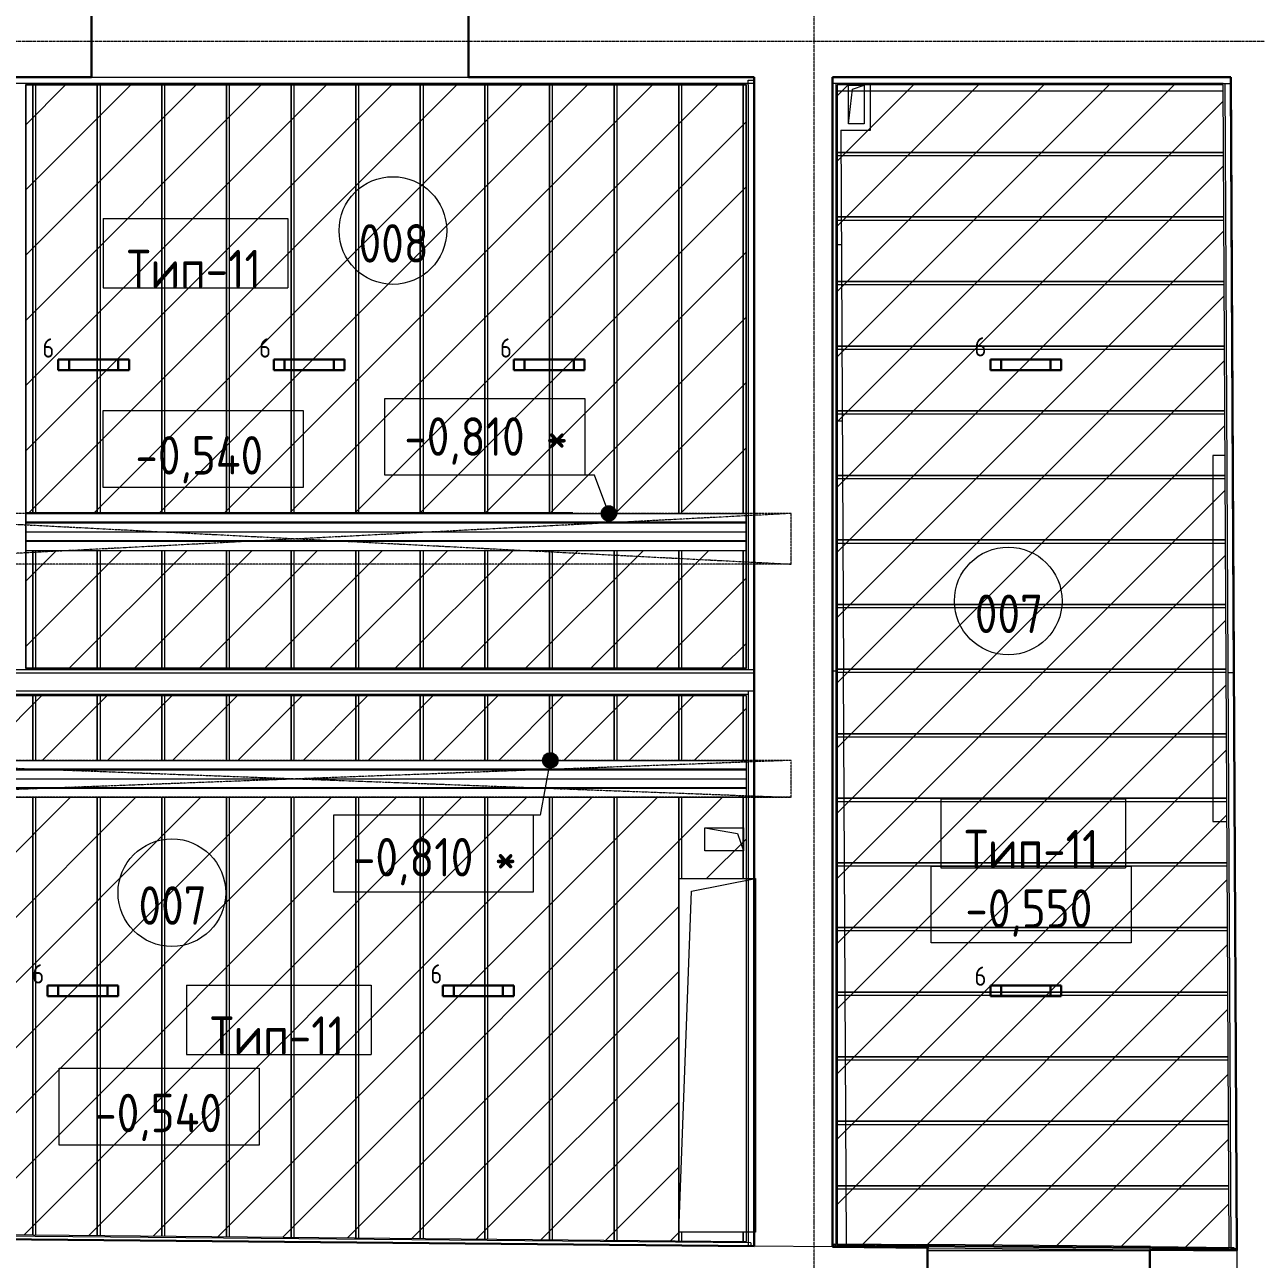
# Model space of a CAD drawing. Header units: millimetres. Extents: x -10295 to 67740, y -1344 to 46499.
# Drawn here: x -5133 to 2875, y 28624 to 36652 of the extents above; entities that cross this region are included whole.
import ezdxf

# ---------------------------------------------------------------- set-up
doc = ezdxf.new("R2010")
doc.units = ezdxf.units.MM
for name, pattern in [('ADSK_Линия сетки', [25, 20, -2.5, 0, -2.5]), ('ADSK_Штрих_ш3 п1_5', [4.5, 3, -1.5]), ('ADSK_Штрихпунктирная 2 точки_ш15 п1_5 п1_5 п1_5', [19.5, 15, -1.5, 0, -1.5, 0, -1.5])]:
    doc.linetypes.add(name, pattern=pattern)
for name, color, linetype, lineweight in [('Аннотация', 7, 'Continuous', 18), ('Каркас', 7, 'Continuous', 18), ('Марки', 7, 'Continuous', 20), ('Марки помещений', 7, 'Continuous', 20), ('Обобщенные модели', 7, 'Continuous', 18), ('Оси', 7, 'Continuous', 9), ('Отметки', 7, 'Continuous', 9), ('Перекрытие', 7, 'Continuous', 18), ('Потолки', 7, 'Continuous', 9), ('Потолки штриховка', 7, 'Continuous', 9), ('Стены внутренние', 7, 'Continuous', 18), ('Стены несущие', 7, 'Continuous', 30), ('Стены отделка', 7, 'Continuous', 30), ('Стены перегородки', 7, 'Continuous', 30), ('Стены штриховка', 7, 'Continuous', 9)]:
    doc.layers.add(name, color=color, linetype=linetype, lineweight=lineweight)
doc.layers.add('Линии', color=7, linetype='Continuous', lineweight=9, true_color=0x00a600)
doc.styles.add('GOST Common_1', font='GOST_Common.ttf', dxfattribs={"width": 0.9, "height": 250})
doc.styles.add('GOST Common_2', font='GOST_Common.ttf', dxfattribs={"width": 0.9, "height": 250})
doc.styles.add('GOST Common_4', font='GOST_Common.ttf', dxfattribs={"width": 0.9, "height": 125})
doc.styles.add('GOST Common_B', font='', dxfattribs={"width": 0.9, "height": 250})
doc.styles.get('GOST Common_B').set_extended_font_data('GOST Common', bold=True)
pattern_1 = [(45, (0, 0), (-211.9927, 211.9927), [])]

# ---------------------------------------------------------------- blocks, each defined once
blk = doc.blocks.new('ADSK_Балка_Двутавр_ТипБ_АСТО20-93 - б2 120Х270н-2488036-План потолков в подвале')
at = {"layer": 'Каркас'}
for p, q in [((-1973.9, 2.7), (-3003.9, 2.7)), ((2961.9, 2.7), (-1721.9, 2.7)), ((-1973.9, -2.8), (-3003.9, -2.8)), ((-1853.9, -2.8), (-1953.9, -2.8)), ((2961.9, -2.8), (-1721.9, -2.8))]:
    blk.add_line(p, q, dxfattribs=at)
blk = doc.blocks.new('ADSK_Балка_Двутавр_ТипБ_АСТО20-93 - б2 120Х270н-2488037-План потолков в подвале')
at = {"layer": 'Каркас'}
for p, q in [((-1973.9, 2.7), (-3003.9, 2.7)), ((-1853.9, 2.7), (-1953.9, 2.7)), ((2961.9, 2.7), (-1721.9, 2.7)), ((-1973.9, -2.8), (-3003.9, -2.8)), ((-1853.9, -2.8), (-1953.9, -2.8)), ((2961.9, -2.8), (-1721.9, -2.8))]:
    blk.add_line(p, q, dxfattribs=at)
blk = doc.blocks.new('ADSK_Балка_Двутавр_ТипБ_АСТО20-93 - б2 120Х270н-2488038-План потолков в подвале')
at = {"layer": 'Каркас'}
for p, q in [((2963.9, 2.7), (-2983.9, 2.7)), ((2963.9, -2.8), (-2983.9, -2.8))]:
    blk.add_line(p, q, dxfattribs=at)
blk = doc.blocks.new('ADSK_Балка_Двутавр_ТипБ_АСТО20-93 - б2 120Х270н-2488039-План потолков в подвале')
at = {"layer": 'Каркас'}
for p, q in [((2963.9, 2.7), (-2983.9, 2.7)), ((2963.9, -2.8), (-2983.9, -2.8))]:
    blk.add_line(p, q, dxfattribs=at)
blk = doc.blocks.new('GM_Отверстие прямоугольное _в плите_ - Отверстие-3336504-План потолков в подвале')
at = {"layer": 'Обобщенные модели'}
for p, q in [((-250, -1150), (-250, 1150)), ((-250, 1150), (250, 1150)), ((-250, -1150), (-250, 1150)), ((-250, 1150), (190.4, 1150)), ((-166.7, 1066.7), (250, 1150)), ((250, 1150), (250, -1150)), ((-250, -1150), (-166.7, 1066.7)), ((250, -1150), (-250, -1150)), ((190.6, -1150), (-250, -1150))]:
    blk.add_line(p, q, dxfattribs=at)
blk = doc.blocks.new('GM_Отверстие прямоугольное _в плите_ - Отверстие-V3-План потолков в подвале')
at = {"layer": 'Обобщенные модели'}
for p, q in [((-50, -125), (-50, 125)), ((-50, 125), (50, 125)), ((-50, -125), (-25, 100)), ((-25, 100), (50, 125)), ((50, 125), (50, -125)), ((50, -125), (-50, -125))]:
    blk.add_line(p, q, dxfattribs=at)
at = {"layer": 'Обобщенные модели', "color": 18, "true_color": 0x050505}
for p, q in [((-50, 88.4), (-50, 125)), ((-50, 125), (50, 125)), ((-50, -125), (-50, 88.4)), ((50, 125), (50, 88.4)), ((50, 88.4), (50, -125)), ((50, -125), (-50, -125))]:
    blk.add_line(p, q, dxfattribs=at)
blk = doc.blocks.new('GM_Отверстие прямоугольное _в плите_ - Отверстие-1400775-План потолков в подвале')
at = {"layer": 'Обобщенные модели'}
for p, q in [((-75, -125), (-75, 125)), ((-75, 125), (75, 125)), ((-75, -125), (-37.5, 87.5)), ((-37.5, 87.5), (75, 125)), ((75, 125), (75, -125)), ((75, -125), (-75, -125))]:
    blk.add_line(p, q, dxfattribs=at)
at = {"layer": 'Обобщенные модели', "color": 18, "true_color": 0x050505}
for p, q in [((-75, 125), (75, 125)), ((-75, -125), (-75, 124.5)), ((75, 124.5), (75, -125)), ((75, -125), (-75, -125))]:
    blk.add_line(p, q, dxfattribs=at)
blk = doc.blocks.new('ADSK_Марка_Помещение_ОдноЗначение - Номер-159740-План потолков в подвале')
at = {"layer": 'Марки помещений'}
blk.add_circle((0, 0), 3.5, dxfattribs=at)
blk = doc.blocks.new('ADSK_Марка_Потолок - ADSK_Марка и Смещение от уровня-155896-План потолков в подвале')
at = {"layer": 'Марки'}
for p, q in [((-6, 4.5), (-6, 0)), ((-6, 4.5), (6, 4.5)), ((6, 4.5), (6, 0)), ((-6, 0), (6, 0))]:
    blk.add_line(p, q, dxfattribs=at)
blk = doc.blocks.new('Высотные отметки - Рамка-12095-План потолков в подвале')
at = {"layer": 'Аннотация', "lineweight": 20}
for p, q in [((-6.5, 0), (-6.5, 5)), ((-6.5, 5), (6.5, 5)), ((6.5, 5), (6.5, 0)), ((6.5, 0), (-6.5, 0))]:
    blk.add_line(p, q, dxfattribs=at)

msp = doc.modelspace()

# ---------------------------------------------------------------- hatches: boundary and pattern name
at = {"layer": 'Отметки'}
h = msp.add_hatch(color=256, dxfattribs=at)
edge = h.paths.add_edge_path()
edge.add_arc((-1334.59, 33473.23), 50, 0, 360)
h = msp.add_hatch(color=256, dxfattribs=at)
edge = h.paths.add_edge_path()
edge.add_arc((-1715.745, 31867.73), 50, 0, 360)
at = {"layer": 'Потолки штриховка', "lineweight": 18}
h = msp.add_hatch(dxfattribs=at)
h.set_pattern_fill('FP_2', color=256, style=0, pattern_type=2)
h.set_pattern_definition(pattern_1)
h.paths.add_polyline_path([(-5125.788, 32469.111), (-442, 32469.111), (-442, 33233.23), (-5125.788, 33233.23), (-5125.788, 32631.449)])
h.paths.add_polyline_path([(-957.525, 33473.23), (-442, 33473.23), (-442, 36257.95), (-5125.788, 36257.95), (-5125.788, 33473.23), (-4121.668, 33473.23)])
h = msp.add_hatch(dxfattribs=at)
h.set_pattern_fill('FP_2', color=256, style=0, pattern_type=2)
h.set_pattern_definition(pattern_1)
h.paths.add_polyline_path([(2698.143, 28701.368), (2659.673, 36259.95), (150, 36259.95), (150, 28724.793), (741.065, 28719.36), (741.065, 28716.035), (2185.982, 28703.69), (2186.004, 28706.076), (2696.089, 28701.387)])
h = msp.add_hatch(dxfattribs=at)
h.set_pattern_fill('FP_2', color=256, style=0, pattern_type=2)
h.set_pattern_definition(pattern_1)
h.paths.add_polyline_path([(-880.797, 28744.27), (-880.435, 31099.797), (-440, 31099.797), (-440, 31627.73), (-6387.788, 31627.73), (-6387.788, 28794.897), (-957.525, 28744.975)])
h.paths.add_polyline_path([(-6356.205, 31867.73), (-440, 31867.73), (-440, 32287.111), (-6387.788, 32287.111), (-6387.788, 31867.73)])

# ---------------------------------------------------------------- linework, layer by layer
at = {"layer": 'Каркас', "color": 8, "linetype": 'ADSK_Штрих_ш3 п1_5', "lineweight": 9, "true_color": 0x808080}
for p, q in [((-5080.797, 36257.969), (-5080.797, 33473.23)), ((-5060.797, 33473.23), (-5060.797, 36257.978)), ((-4660.797, 36258.149), (-4660.797, 33473.23)), ((-4640.797, 33473.23), (-4640.797, 36258.157)), ((-4240.797, 36257.95), (-4240.797, 33473.23)), ((-4220.797, 33473.23), (-4220.797, 36257.95)), ((-3820.797, 36257.95), (-3820.797, 33473.23)), ((-3800.797, 33473.23), (-3800.797, 36257.95)), ((-3400.797, 36257.95), (-3400.797, 33473.23)), ((-3380.797, 33473.23), (-3380.797, 36257.95)), ((-2980.797, 36257.95), (-2980.797, 33473.23)), ((-2960.797, 33473.23), (-2960.797, 36257.95)), ((-2560.797, 36257.95), (-2560.797, 33473.23)), ((-2540.797, 33473.23), (-2540.797, 36257.95)), ((-2140.797, 36257.95), (-2140.797, 33473.23)), ((-2120.797, 33473.23), (-2120.797, 36257.95)), ((-1720.797, 36257.95), (-1720.797, 33473.23)), ((-1700.797, 33473.23), (-1700.797, 36257.95)), ((-1300.797, 36257.95), (-1300.797, 33473.23)), ((-1280.797, 33473.23), (-1280.797, 36257.95)), ((-880.797, 36257.95), (-880.797, 33473.23)), ((-860.797, 33473.23), (-860.797, 36257.95)), ((-460.797, 36257.95), (-460.797, 33473.23)), ((-5125.788, 33473.23), (-442, 33473.23)), ((-5125.788, 33353.23), (-442, 33353.23)), ((-5125.788, 33353.23), (-442, 33353.23)), ((-5125.788, 33233.23), (-442, 33233.23)), ((-5080.797, 33233.23), (-5080.797, 32469.111)), ((-5060.797, 32469.111), (-5060.797, 33233.23)), ((-4660.797, 33233.23), (-4660.797, 32469.111)), ((-4640.797, 32469.111), (-4640.797, 33233.23)), ((-4240.797, 33233.23), (-4240.797, 32469.111)), ((-4220.797, 32469.111), (-4220.797, 33233.23)), ((-3820.797, 33233.23), (-3820.797, 32469.111)), ((-3800.797, 32469.111), (-3800.797, 33233.23)), ((-3400.797, 33233.23), (-3400.797, 32469.111)), ((-3380.797, 32469.111), (-3380.797, 33233.23)), ((-2980.797, 33233.23), (-2980.797, 32469.111)), ((-2960.797, 32469.111), (-2960.797, 33233.23)), ((-2560.797, 33233.23), (-2560.797, 32469.111)), ((-2540.797, 32469.111), (-2540.797, 33233.23)), ((-2140.797, 33233.23), (-2140.797, 32469.111)), ((-2120.797, 32469.111), (-2120.797, 33233.23)), ((-1720.797, 33233.23), (-1720.797, 32469.111)), ((-1700.797, 32469.111), (-1700.797, 33233.23)), ((-1300.797, 33233.23), (-1300.797, 32469.111)), ((-1280.797, 32469.111), (-1280.797, 33233.23)), ((-880.797, 33233.23), (-880.797, 32469.111)), ((-860.797, 32469.111), (-860.797, 33233.23)), ((-460.797, 33233.23), (-460.797, 32469.111)), ((-5080.797, 32287.111), (-5080.797, 31867.73)), ((-5060.797, 31867.73), (-5060.797, 32287.111)), ((-4660.797, 32287.111), (-4660.797, 31867.73)), ((-4640.797, 31867.73), (-4640.797, 32287.111)), ((-4240.797, 32287.111), (-4240.797, 31867.73)), ((-4220.797, 31867.73), (-4220.797, 32287.111)), ((-3820.797, 32287.111), (-3820.797, 31867.73)), ((-3800.797, 31867.73), (-3800.797, 32287.111)), ((-3400.797, 32287.111), (-3400.797, 31867.73)), ((-3380.797, 31867.73), (-3380.797, 32287.111)), ((-2980.797, 32287.111), (-2980.797, 31867.73)), ((-2960.797, 31867.73), (-2960.797, 32287.111)), ((-2560.797, 32287.111), (-2560.797, 31867.73)), ((-2540.797, 31867.73), (-2540.797, 32287.111)), ((-2140.797, 32287.111), (-2140.797, 31867.73)), ((-2120.797, 31867.73), (-2120.797, 32287.111)), ((-1720.797, 32287.111), (-1720.797, 31867.73)), ((-1700.797, 31867.73), (-1700.797, 32287.111)), ((-1300.797, 32287.111), (-1300.797, 31867.73)), ((-1280.797, 31867.73), (-1280.797, 32287.111)), ((-880.797, 32287.111), (-880.797, 31867.73)), ((-860.797, 31867.73), (-860.797, 32287.111)), ((-460.797, 32287.111), (-460.797, 31867.73)), ((-6387.788, 31867.73), (-440, 31867.73)), ((-6387.788, 31747.73), (-440, 31747.73)), ((-6387.788, 31747.73), (-440, 31747.73)), ((-6387.788, 31627.73), (-440, 31627.73)), ((-5080.797, 31627.73), (-5080.797, 28782.881)), ((-5060.797, 28782.697), (-5060.797, 31627.73)), ((-4660.797, 31627.73), (-4660.797, 28779.02)), ((-4640.797, 28778.836), (-4640.797, 31627.73)), ((-4240.797, 31627.73), (-4240.797, 28775.159)), ((-4220.797, 28774.975), (-4220.797, 31627.73)), ((-3820.797, 31627.73), (-3820.797, 28771.298)), ((-3800.797, 28771.114), (-3800.797, 31627.73)), ((-3400.797, 31627.73), (-3400.797, 28767.437)), ((-3380.797, 28767.253), (-3380.797, 31627.73)), ((-2980.797, 31627.73), (-2980.797, 28763.576)), ((-2960.797, 28763.392), (-2960.797, 31627.73)), ((-2560.797, 31627.73), (-2560.797, 28759.715)), ((-2540.797, 28759.531), (-2540.797, 31627.73)), ((-2140.797, 31627.73), (-2140.797, 28755.853)), ((-2120.797, 28755.67), (-2120.797, 31627.73)), ((-1720.797, 31627.73), (-1720.797, 28751.992)), ((-1700.797, 28751.808), (-1700.797, 31627.73)), ((-1300.797, 31627.73), (-1300.797, 28748.131)), ((-1280.797, 28747.947), (-1280.797, 31627.73)), ((-880.797, 31627.73), (-880.797, 28744.27)), ((-860.797, 31099.797), (-860.797, 31627.73)), ((-460.797, 31627.73), (-460.797, 31099.797)), ((-860.797, 28744.086), (-860.797, 28799.797)), ((-860.797, 28744.086), (-860.797, 28799.797)), ((-460.797, 28799.797), (-460.797, 28740.409)), ((-460.797, 28740.409), (-460.797, 28799.797)), ((120, 28705.068), (129.908, 28704.977)), ((2182.388, 28681.268), (737.388, 28681.268)), ((737.388, 28681.268), (2182.388, 28681.268)), ((2748.246, 28681.268), (2728.106, 28681.268)), ((2728.106, 28681.268), (2748.246, 28681.268))]:
    msp.add_line(p, q, dxfattribs=at)
at = {"layer": 'Каркас', "color": 8, "linetype": 'ADSK_Штрих_ш3 п1_5', "lineweight": 9, "true_color": 0x828282}
for p, q in [((-5080.797, 33473.23), (-5080.797, 36257.95)), ((-5060.797, 33473.23), (-5060.797, 36257.95)), ((-4660.797, 33473.23), (-4660.797, 36257.95)), ((-4640.797, 33473.23), (-4640.797, 36257.95)), ((-4240.797, 33473.23), (-4240.797, 36257.95)), ((-4220.797, 33473.23), (-4220.797, 36257.95)), ((-3820.797, 33473.23), (-3820.797, 36257.95)), ((-3800.797, 33473.23), (-3800.797, 36257.95)), ((-3400.797, 33473.23), (-3400.797, 36257.95)), ((-3380.797, 33473.23), (-3380.797, 36257.95)), ((-2980.797, 33473.23), (-2980.797, 36257.95)), ((-2960.797, 33473.23), (-2960.797, 36257.95)), ((-2560.797, 33473.23), (-2560.797, 36257.95)), ((-2540.797, 33473.23), (-2540.797, 36257.95)), ((-2140.797, 33473.23), (-2140.797, 36257.95)), ((-2120.797, 33473.23), (-2120.797, 36257.95)), ((-1720.797, 33473.23), (-1720.797, 36257.95)), ((-1700.797, 33473.23), (-1700.797, 36257.95)), ((-1300.797, 33473.23), (-1300.797, 36257.95)), ((-1280.797, 33473.23), (-1280.797, 36257.95)), ((-880.797, 33473.23), (-880.797, 36257.95)), ((-860.797, 33473.23), (-860.797, 36257.95)), ((-460.797, 33473.23), (-460.797, 36257.95)), ((150, 36221.268), (2659.92, 36221.268)), ((150, 36221.268), (2659.92, 36221.268)), ((2661.954, 35821.268), (150, 35821.268)), ((150, 35821.268), (2661.954, 35821.268)), ((150, 35801.268), (2662.055, 35801.268)), ((150, 35801.268), (2662.055, 35801.268)), ((2664.088, 35401.268), (150, 35401.268)), ((150, 35401.268), (2664.088, 35401.268)), ((150, 35381.268), (2664.19, 35381.268)), ((150, 35381.268), (2664.19, 35381.268)), ((2666.223, 34981.268), (150, 34981.268)), ((150, 34981.268), (2666.223, 34981.268)), ((150, 34961.268), (2666.325, 34961.268)), ((150, 34961.268), (2666.325, 34961.268)), ((2668.358, 34561.268), (150, 34561.268)), ((150, 34561.268), (2668.358, 34561.268)), ((150, 34541.268), (2668.46, 34541.268)), ((150, 34541.268), (2668.46, 34541.268)), ((2670.493, 34141.268), (150, 34141.268)), ((150, 34141.268), (2670.493, 34141.268)), ((150, 34121.268), (2670.595, 34121.268)), ((150, 34121.268), (2670.595, 34121.268)), ((2672.628, 33721.268), (150, 33721.268)), ((150, 33721.268), (2672.628, 33721.268)), ((150, 33701.268), (2672.729, 33701.268)), ((150, 33701.268), (2672.729, 33701.268)), ((2674.762, 33301.268), (150, 33301.268)), ((150, 33301.268), (2674.762, 33301.268)), ((150, 33281.268), (2674.864, 33281.268)), ((150, 33281.268), (2674.864, 33281.268)), ((-5080.797, 32469.111), (-5080.797, 33233.23)), ((-5060.797, 32469.111), (-5060.797, 33233.23)), ((-4660.797, 32469.111), (-4660.797, 33233.23)), ((-4640.797, 32469.111), (-4640.797, 33233.23)), ((-4240.797, 32469.111), (-4240.797, 33233.23)), ((-4220.797, 32469.111), (-4220.797, 33233.23)), ((-3820.797, 32469.111), (-3820.797, 33233.23)), ((-3800.797, 32469.111), (-3800.797, 33233.23)), ((-3400.797, 32469.111), (-3400.797, 33233.23)), ((-3380.797, 32469.111), (-3380.797, 33233.23)), ((-2980.797, 32469.111), (-2980.797, 33233.23)), ((-2960.797, 32469.111), (-2960.797, 33233.23)), ((-2560.797, 32469.111), (-2560.797, 33233.23)), ((-2540.797, 32469.111), (-2540.797, 33233.23)), ((-2140.797, 32469.111), (-2140.797, 33233.23)), ((-2120.797, 32469.111), (-2120.797, 33233.23)), ((-1720.797, 32469.111), (-1720.797, 33233.23)), ((-1700.797, 32469.111), (-1700.797, 33233.23)), ((-1300.797, 32469.111), (-1300.797, 33233.23)), ((-1280.797, 32469.111), (-1280.797, 33233.23)), ((-880.797, 32469.111), (-880.797, 33233.23)), ((-860.797, 32469.111), (-860.797, 33233.23)), ((-460.797, 32469.111), (-460.797, 33233.23)), ((2676.897, 32881.268), (150, 32881.268)), ((150, 32881.268), (2676.897, 32881.268)), ((150, 32861.268), (2676.999, 32861.268)), ((150, 32861.268), (2676.999, 32861.268)), ((2679.032, 32461.268), (150, 32461.268)), ((150, 32461.268), (2679.032, 32461.268)), ((150, 32441.268), (2679.134, 32441.268)), ((150, 32441.268), (2679.134, 32441.268)), ((-5080.797, 31867.73), (-5080.797, 32287.111)), ((-5060.797, 31867.73), (-5060.797, 32287.111)), ((-4660.797, 31867.73), (-4660.797, 32287.111)), ((-4640.797, 31867.73), (-4640.797, 32287.111)), ((-4240.797, 31867.73), (-4240.797, 32287.111)), ((-4220.797, 31867.73), (-4220.797, 32287.111)), ((-3820.797, 31867.73), (-3820.797, 32287.111)), ((-3800.797, 31867.73), (-3800.797, 32287.111)), ((-3400.797, 31867.73), (-3400.797, 32287.111)), ((-3380.797, 31867.73), (-3380.797, 32287.111)), ((-2980.797, 31867.73), (-2980.797, 32287.111)), ((-2960.797, 31867.73), (-2960.797, 32287.111)), ((-2560.797, 31867.73), (-2560.797, 32287.111)), ((-2540.797, 31867.73), (-2540.797, 32287.111)), ((-2140.797, 31867.73), (-2140.797, 32287.111)), ((-2120.797, 31867.73), (-2120.797, 32287.111)), ((-1720.797, 31867.73), (-1720.797, 32287.111)), ((-1700.797, 31867.73), (-1700.797, 32287.111)), ((-1300.797, 31867.73), (-1300.797, 32287.111)), ((-1280.797, 31867.73), (-1280.797, 32287.111)), ((-880.797, 31867.73), (-880.797, 32287.111)), ((-860.797, 31867.73), (-860.797, 32287.111)), ((-460.797, 31867.73), (-460.797, 32287.111)), ((2681.167, 32041.268), (150, 32041.268)), ((150, 32041.268), (2681.167, 32041.268)), ((150, 32021.268), (2681.269, 32021.268)), ((150, 32021.268), (2681.269, 32021.268)), ((-5080.797, 28782.881), (-5080.797, 31627.73)), ((-5060.797, 28782.697), (-5060.797, 31627.73)), ((-4660.797, 28779.02), (-4660.797, 31627.73)), ((-4640.797, 28778.836), (-4640.797, 31627.73)), ((-4240.797, 28775.159), (-4240.797, 31627.73)), ((-4220.797, 28774.975), (-4220.797, 31627.73)), ((-3820.797, 28771.298), (-3820.797, 31627.73)), ((-3800.797, 28771.114), (-3800.797, 31627.73)), ((-3400.797, 28767.437), (-3400.797, 31627.73)), ((-3380.797, 28767.253), (-3380.797, 31627.73)), ((-2980.797, 28763.576), (-2980.797, 31627.73)), ((-2960.797, 28763.392), (-2960.797, 31627.73)), ((-2560.797, 28759.715), (-2560.797, 31627.73)), ((-2540.797, 28759.531), (-2540.797, 31627.73)), ((-2140.797, 28755.853), (-2140.797, 31627.73)), ((-2120.797, 28755.67), (-2120.797, 31627.73)), ((-1720.797, 28751.992), (-1720.797, 31627.73)), ((-1700.797, 28751.808), (-1700.797, 31627.73)), ((-1300.797, 28748.131), (-1300.797, 31627.73)), ((-1280.797, 28747.947), (-1280.797, 31627.73)), ((-880.797, 28744.27), (-880.797, 31627.73)), ((-860.797, 31099.797), (-860.797, 31627.73)), ((-460.797, 31099.797), (-460.797, 31627.73)), ((2683.302, 31621.268), (150, 31621.268)), ((150, 31621.268), (2683.302, 31621.268)), ((150, 31601.268), (2683.403, 31601.268)), ((150, 31601.268), (2683.403, 31601.268)), ((2685.437, 31201.268), (150, 31201.268)), ((150, 31201.268), (2685.437, 31201.268)), ((150, 31181.268), (2685.538, 31181.268)), ((150, 31181.268), (2685.538, 31181.268)), ((2687.571, 30781.268), (150, 30781.268)), ((150, 30781.268), (2687.571, 30781.268)), ((150, 30761.268), (2687.673, 30761.268)), ((150, 30761.268), (2687.673, 30761.268)), ((2689.706, 30361.268), (150, 30361.268)), ((150, 30361.268), (2689.706, 30361.268)), ((150, 30341.268), (2689.808, 30341.268)), ((150, 30341.268), (2689.808, 30341.268)), ((2691.841, 29941.268), (150, 29941.268)), ((150, 29941.268), (2691.841, 29941.268)), ((150, 29921.268), (2691.943, 29921.268)), ((150, 29921.268), (2691.943, 29921.268)), ((2693.976, 29521.268), (150, 29521.268)), ((150, 29521.268), (2693.976, 29521.268)), ((150, 29501.268), (2694.077, 29501.268)), ((150, 29501.268), (2694.077, 29501.268)), ((2696.111, 29101.268), (150, 29101.268)), ((150, 29101.268), (2696.111, 29101.268)), ((150, 29081.268), (2696.212, 29081.268)), ((150, 29081.268), (2696.212, 29081.268))]:
    msp.add_line(p, q, dxfattribs=at)
at = {"layer": 'Линии', "color": 5, "lineweight": 30, "true_color": 0x0000ff}
for p, q in [((-4914.212, 34404.446), (-4914.212, 34474.446)), ((-4914.212, 34474.446), (-4454.212, 34474.446)), ((-4844.212, 34404.446), (-4844.212, 34474.446)), ((-4524.212, 34474.446), (-4524.212, 34404.446)), ((-4454.212, 34474.446), (-4454.212, 34404.446)), ((-3513.366, 34404.446), (-3513.366, 34474.446)), ((-3513.366, 34474.446), (-3053.366, 34474.446)), ((-3443.366, 34404.446), (-3443.366, 34474.446)), ((-3123.366, 34474.446), (-3123.366, 34404.446)), ((-3053.366, 34474.446), (-3053.366, 34404.446)), ((1146.634, 34404.446), (1146.634, 34474.446)), ((1146.634, 34474.446), (1606.634, 34474.446)), ((1216.634, 34404.446), (1216.634, 34474.446)), ((1536.634, 34474.446), (1536.634, 34404.446)), ((1606.634, 34474.446), (1606.634, 34404.446)), ((-4454.212, 34404.446), (-4914.212, 34404.446)), ((-3053.366, 34404.446), (-3513.366, 34404.446)), ((1606.634, 34404.446), (1146.634, 34404.446)), ((-4984.212, 30334.446), (-4984.212, 30404.446)), ((-4984.212, 30404.446), (-4524.212, 30404.446)), ((-4914.212, 30334.446), (-4914.212, 30404.446)), ((-4594.212, 30404.446), (-4594.212, 30334.446)), ((-4524.212, 30404.446), (-4524.212, 30334.446)), ((-4524.212, 30334.446), (-4984.212, 30334.446))]:
    msp.add_line(p, q, dxfattribs=at)
at = {"layer": 'Линии', "color": 1, "lineweight": 30, "true_color": 0xff0000}
for p, q in [((-1953.366, 34404.446), (-1953.366, 34474.446)), ((-1953.366, 34474.446), (-1493.366, 34474.446)), ((-1883.366, 34404.446), (-1883.366, 34474.446)), ((-1563.366, 34474.446), (-1563.366, 34404.446)), ((-1493.366, 34474.446), (-1493.366, 34404.446)), ((-1493.366, 34404.446), (-1953.366, 34404.446)), ((-2413.366, 30334.446), (-2413.366, 30404.446)), ((-2413.366, 30404.446), (-1953.366, 30404.446)), ((-2343.366, 30334.446), (-2343.366, 30404.446)), ((-2023.366, 30404.446), (-2023.366, 30334.446)), ((-1953.366, 30404.446), (-1953.366, 30334.446)), ((1146.634, 30334.446), (1146.634, 30404.446)), ((1146.634, 30404.446), (1606.634, 30404.446)), ((1216.634, 30334.446), (1216.634, 30404.446)), ((1536.634, 30404.446), (1536.634, 30334.446)), ((1606.634, 30404.446), (1606.634, 30334.446)), ((-1953.366, 30334.446), (-2413.366, 30334.446)), ((1606.634, 30334.446), (1146.634, 30334.446))]:
    msp.add_line(p, q, dxfattribs=at)
at = {"layer": 'Линии', "color": 7, "linetype": 'ADSK_Штрихпунктирная 2 точки_ш15 п1_5 п1_5 п1_5'}
for p, q in [((-148.967, 33473.23), (-6552.1, 33473.23)), ((-6552.1, 33473.23), (-148.967, 33143.878)), ((-148.967, 33473.23), (-6552.1, 33143.878)), ((-148.967, 33143.878), (-148.967, 33473.23)), ((-148.967, 33143.878), (-6552.1, 33143.878)), ((-148.967, 31867.73), (-6552.1, 31867.73)), ((-148.967, 31867.73), (-6552.1, 31627.73)), ((-6552.1, 31867.73), (-148.967, 31627.73)), ((-148.967, 31627.73), (-148.967, 31867.73)), ((-148.967, 31627.73), (-6552.1, 31627.73)), ((-508.967, 31627.73), (-148.967, 31627.73))]:
    msp.add_line(p, q, dxfattribs=at)
at = {"layer": 'Оси', "linetype": 'ADSK_Линия сетки'}
for p, q in [((-0.435, 3191.655), (-0.435, 44222.998)), ((-9494.727, 36545), (56004.853, 36545))]:
    msp.add_line(p, q, dxfattribs=at)
at = {"layer": 'Отметки', "lineweight": 20}
for p, q in [((-1427.753, 33721.746), (-2141.899, 33721.746)), ((-1334.59, 33473.23), (-1427.753, 33721.746)), ((-1715.745, 31867.73), (-1780.724, 31512.64)), ((-1780.724, 31512.64), (-2475.515, 31512.64)), ((-4240.797, 29366.226), (-4258.161, 29366.226))]:
    msp.add_line(p, q, dxfattribs=at)
at = {"layer": 'Отметки'}
for centre in [(-1334.59, 33473.23), (-1715.745, 31867.73)]:
    msp.add_circle(centre, 50, dxfattribs=at)
at = {"layer": 'Перекрытие', "color": 18, "true_color": 0x050505}
for p, q in [((365.386, 35966.364), (366.344, 36259.95)), ((173.559, 35966.364), (191.679, 32441.268)), ((173.559, 35966.364), (365.386, 35966.364)), ((150, 35222.677), (177.381, 35222.818)), ((183.292, 34072.833), (150, 34072.662)), ((2671.968, 33851.02), (2591.376, 33851.02)), ((2591.376, 33851.02), (2591.376, 31470.248)), ((-1567.883, 33477.5), (-5125.788, 33477.5)), ((-1567.883, 33473.23), (-1567.883, 33477.5)), ((210.785, 28724.235), (191.679, 32441.268)), ((2591.376, 31470.248), (2684.069, 31470.248))]:
    msp.add_line(p, q, dxfattribs=at)
at = {"layer": 'Потолки', "color": 18, "true_color": 0x070707}
msp.add_line((2659.724, 36259.95), (150, 36259.95), dxfattribs=at)
at = {"layer": 'Потолки', "color": 18, "true_color": 0x050505}
msp.add_line((-880.797, 28744.27), (-880.797, 31099.797), dxfattribs=at)
at = {"layer": 'Стены внутренние'}
msp.add_line((740.882, 28699.361), (2182.388, 28686.109), dxfattribs=at)
at = {"layer": 'Стены внутренние', "color": 18, "true_color": 0x050505}
msp.add_line((2186.004, 28706.076), (741.065, 28719.36), dxfattribs=at)
at = {"layer": 'Стены несущие'}
for p, q in [((-4697.788, 36819.95), (-4697.788, 36309.95)), ((-2247.788, 36309.95), (-2247.788, 36819.95)), ((-4697.788, 36309.95), (-5377.788, 36309.95)), ((-390, 36309.95), (-2247.788, 36309.95)), ((-390, 36309.95), (-390, 28709.757)), ((2709.47, 36309.95), (120, 36309.95)), ((120, 28705.068), (120, 36309.95)), ((2748.248, 28680.907), (2709.47, 36309.95)), ((2709.673, 36270.118), (2729.154, 32437.328)), ((-6417.393, 28765.167), (-390, 28709.757)), ((737.388, 28699.393), (120, 28705.068)), ((737.388, 28699.393), (737.388, 25065.293)), ((2748.248, 28680.907), (2182.388, 28686.109)), ((2182.388, 23811.131), (2182.388, 28686.109))]:
    msp.add_line(p, q, dxfattribs=at)
at = {"layer": 'Стены отделка', "lineweight": 9}
for p, q in [((-6177.788, 36309.95), (-2247.788, 36309.95)), ((-430, 36259.95), (-430, 36289.95)), ((-430, 36289.95), (-390, 36289.95)), ((2709.47, 36309.95), (2709.47, 36269.95)), ((-390, 36269.95), (-5357.788, 36269.95)), ((-442, 36257.95), (-5125.788, 36257.95)), ((-5125.788, 36257.95), (-5125.788, 32469.111)), ((-442, 32469.111), (-442, 36257.95)), ((150, 36269.95), (120, 36269.95)), ((150, 36259.95), (150, 28721.085)), ((2659.673, 36269.95), (2709.47, 36269.95)), ((2698.154, 28699.315), (2659.724, 36259.95)), ((2669.673, 36269.915), (2709.673, 36270.118)), ((2669.673, 36269.95), (2708.205, 28689.229)), ((-390, 32457.111), (-5485.971, 32457.111)), ((-5125.788, 32469.111), (-442, 32469.111)), ((140, 32447.111), (120, 32447.111)), ((2729.154, 32437.328), (2689.155, 32437.125)), ((2729.154, 32437.328), (2748.196, 28691.193)), ((-430, 32297.111), (-6417.788, 32297.111)), ((-440, 32287.111), (-6387.788, 32287.111)), ((-440, 28740.218), (-440, 32287.111)), ((-430, 32317.111), (-430, 28709.757)), ((-411.921, 28709.958), (-6417.393, 28765.167)), ((-411.737, 28729.958), (-6397.788, 28784.988)), ((-6387.788, 28794.897), (-440, 28740.218)), ((-390, 28709.757), (-430, 28709.757)), ((-411.737, 28729.958), (-411.921, 28709.958)), ((140, 28714.977), (120, 28714.977)), ((129.908, 28704.977), (130.092, 28724.976)), ((130.092, 28724.976), (741.065, 28719.36)), ((140, 28711.17), (140, 28714.977)), ((2708.205, 28689.229), (140, 28711.17)), ((150, 28721.085), (2698.154, 28699.315)), ((740.882, 28699.361), (737.388, 28699.393)), ((741.065, 28719.36), (740.882, 28699.361)), ((2185.821, 28686.077), (2186.004, 28706.076)), ((2186.004, 28706.076), (2728.288, 28701.091)), ((2748.196, 28691.193), (2708.196, 28690.99)), ((2728.288, 28701.091), (2728.104, 28681.092))]:
    msp.add_line(p, q, dxfattribs=at)
at = {"layer": 'Стены перегородки', "lineweight": 18}
for p, q in [((-6417.788, 32437.111), (-390, 32437.111)), ((-390, 32317.111), (-6417.788, 32317.111))]:
    msp.add_line(p, q, dxfattribs=at)
at = {"layer": 'Стены штриховка'}
for p, q in [((-440, 36259.95), (-5127.788, 36259.95)), ((-5127.788, 36259.95), (-5127.788, 32467.111)), ((-440, 32467.111), (-440, 36259.95)), ((-430, 36259.95), (-430, 32457.111)), ((140, 36269.95), (140, 28714.977)), ((2659.673, 36269.95), (150, 36269.95)), ((-5127.788, 32467.111), (-440, 32467.111)), ((120, 28705.068), (-390, 28709.757)), ((2748.248, 28680.907), (2750.18, 28300.873))]:
    msp.add_line(p, q, dxfattribs=at)

# ---------------------------------------------------------------- block references
at = {"layer": 'Каркас'}
for name, p in [('ADSK_Балка_Двутавр_ТипБ_АСТО20-93 - б2 120Х270н-2488036-План потолков в подвале', (-3403.894, 33413.23)), ('ADSK_Балка_Двутавр_ТипБ_АСТО20-93 - б2 120Х270н-2488037-План потолков в подвале', (-3403.894, 33293.23)), ('ADSK_Балка_Двутавр_ТипБ_АСТО20-93 - б2 120Х270н-2488038-План потолков в подвале', (-3403.894, 31807.73)), ('ADSK_Балка_Двутавр_ТипБ_АСТО20-93 - б2 120Х270н-2488039-План потолков в подвале', (-3403.894, 31687.73))]:
    msp.add_blockref(name, p, dxfattribs=at)
at = {"layer": 'Марки', "xscale": 99.99999999999993, "yscale": 99.99999999999993, "zscale": 99.99999999999993}
for p in [(-4021.554, 34940.543), (1424.077, 31168.737), (-3480.746, 29956.139)]:
    msp.add_blockref('ADSK_Марка_Потолок - ADSK_Марка и Смещение от уровня-155896-План потолков в подвале', p, dxfattribs=at)
at = {"layer": 'Марки помещений', "xscale": 99.99999999999993, "yscale": 99.99999999999993, "zscale": 99.99999999999993}
for p in [(-2738.774, 35313.137), (1262.134, 32904.582), (-4175.869, 31007.669)]:
    msp.add_blockref('ADSK_Марка_Помещение_ОдноЗначение - Номер-159740-План потолков в подвале', p, dxfattribs=at)
at = {"layer": 'Обобщенные модели', "color": 18, "true_color": 0x050505}
msp.add_blockref('GM_Отверстие прямоугольное _в плите_ - Отверстие-V3-План потолков в подвале', (274.489, 36132.891), dxfattribs=at)
at = {"layer": 'Обобщенные модели', "color": 18, "true_color": 0x050505, "rotation": 269.9999999999997}
msp.add_blockref('GM_Отверстие прямоугольное _в плите_ - Отверстие-1400775-План потолков в подвале', (-585.252, 31354.797), dxfattribs=at)
at = {"layer": 'Обобщенные модели'}
msp.add_blockref('GM_Отверстие прямоугольное _в плите_ - Отверстие-3336504-План потолков в подвале', (-630.435, 29949.797), dxfattribs=at)
at = {"layer": 'Отметки', "lineweight": 20, "xscale": 99.99999999999993, "yscale": 99.99999999999993, "zscale": 99.99999999999993}
for p in [(-2141.899, 33721.746), (-3973.1, 33642.444), (1411.734, 30680.705), (-4258.161, 29366.226)]:
    msp.add_blockref('Высотные отметки - Рамка-12095-План потолков в подвале', p, dxfattribs=at)
at = {"layer": 'Отметки', "lineweight": 20, "extrusion": (0, 0, -1), "xscale": 99.99999999999993, "yscale": 99.99999999999993, "zscale": 99.99999999999993, "rotation": 180}
msp.add_blockref('Высотные отметки - Рамка-12095-План потолков в подвале', (2475.515, 31512.64), dxfattribs=at)

# ---------------------------------------------------------------- texts
at = {"layer": 'Аннотация', "lineweight": 9, "char_height": 125, "width": 175.5, "attachment_point": 5, "line_spacing_factor": 1.022766, "style": 'GOST Common_4'}
for insert in [(-4978.736, 34549.475), (-3570.014, 34549.475), (-2003.763, 34549.475), (1081.308, 34557.17), (-5044.765, 30479.615), (-2456.528, 30479.615), (1081.308, 30465.094)]:
    msp.add_mtext('\\pt180,360,540,720,900,1080,1260,1440,1620,1800,1980,2160,2340,2520,2700,2880,3060,3240,3420,3600,3780,3960,4140,4320,4500,4680,4860,5040,5220,5400,5580,5760;6', dxfattribs=dict(at, insert=insert))
at = {"layer": 'Марки', "lineweight": 9, "char_height": 250, "width": 910.8, "attachment_point": 5, "line_spacing_factor": 1.022766, "style": 'GOST Common_B'}
for insert in [(-4031.735, 35062.699), (1413.896, 31290.893), (-3490.926, 30078.295)]:
    msp.add_mtext('\\pt1143,2286,3429,4572,5715,6858,8001,9144,10287,11430,12573,13716,14859,16002,17145,18288,19431,20574,21717,22860,24003,25146,26289,27432,28575,29718,30861,32004,33147,34290,35433,36576;Тип-11', dxfattribs=dict(at, insert=insert))
at = {"layer": 'Марки помещений', "lineweight": 9, "char_height": 250, "width": 488.7, "attachment_point": 5, "line_spacing_factor": 1.022766, "style": 'GOST Common_1'}
for s, insert in [('\\pt450,900,1350,1800,2250,2700,3150,3600,4050,4500,4950,5400,5850,6300,6750,7200,7650,8100,8550,9000,9450,9900,10350,10800,11250,11700,12150,12600,13050,13500,13950,14400;008', (-2733.832, 35229.555)), ('\\pt450,900,1350,1800,2250,2700,3150,3600,4050,4500,4950,5400,5850,6300,6750,7200,7650,8100,8550,9000,9450,9900,10350,10800,11250,11700,12150,12600,13050,13500,13950,14400;007', (1267.077, 32821.001)), ('\\pt450,900,1350,1800,2250,2700,3150,3600,4050,4500,4950,5400,5850,6300,6750,7200,7650,8100,8550,9000,9450,9900,10350,10800,11250,11700,12150,12600,13050,13500,13950,14400;007', (-4170.927, 30924.087))]:
    msp.add_mtext(s, dxfattribs=dict(at, insert=insert))
at = {"layer": 'Отметки', "lineweight": 20, "char_height": 250, "attachment_point": 1, "line_spacing_factor": 1.022761, "style": 'GOST Common_2'}
for s, insert, width in [('-0,810 *', (-2664.859, 34098.453), 1255.10319), ('-0,540', (-4413.09, 33976.424), 1055.97624), ('-0,810 *', (-2998.475, 31363.197), 1255.10319), ('-0,550', (983.058, 31029.339), 1028.82257), ('-0,540', (-4680.787, 29700.206), 1055.97624)]:
    msp.add_mtext(s, dxfattribs=dict(at, insert=insert, width=width))

doc.saveas('drawing.dxf')
